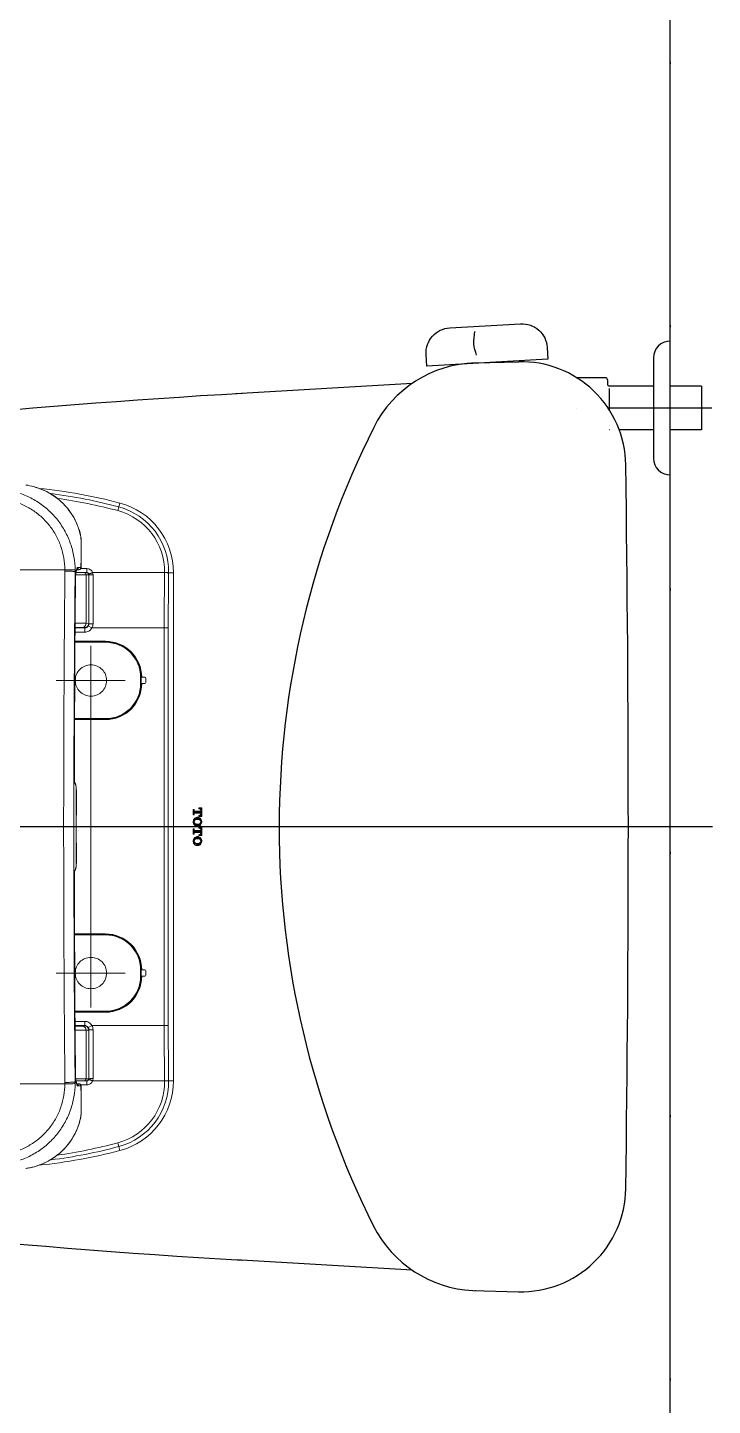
# Model space of a CAD drawing. Header units: millimetres. Extents: x 45074 to 106565, y 51012 to 60222.
# Drawn here: x 104542.1 to 104574.9, y 55485.9 to 55551.8 of the extents above; entities that cross this region are included whole.
import ezdxf

# ---------------------------------------------------------------- set-up
doc = ezdxf.new("R2010")
doc.units = ezdxf.units.MM
doc.header["$LTSCALE"] = 50
doc.header["$MEASUREMENT"] = 0
for name, pattern in [('CENTER', [2, 1.25, -0.25, 0.25, -0.25]), ('DOT', [0.25, 0, -0.25]), ('HIDDEN', [0.375, 0.25, -0.125])]:
    doc.linetypes.add(name, pattern=pattern)
doc.layers.get('0').update_dxf_attribs({"color": 8, "linetype": 'CONTINUOUS'})
doc.layers.add('00', color=7, linetype='DOT')

msp = doc.modelspace()

# ---------------------------------------------------------------- linework, layer by layer
for p, q in [((104572.857, 55390.566), (104572.857, 55600.566)), ((104572.857, 55489.299), (104572.857, 55540.279)), ((104563.541, 55535.76), (104565.603, 55535.814)), ((104563.541, 55535.76), (104565.603, 55535.814)), ((104563.541, 55535.76), (104565.603, 55535.814)), ((104572.057, 55536.002), (104572.057, 55531.202)), ((104569.757, 55535.052), (104568.391, 55535.052)), ((104569.857, 55534.952), (104569.857, 55534.752)), ((104560.517, 55534.778), (104552.086, 55534.281)), ((104572.057, 55534.652), (104569.957, 55534.652)), ((104569.957, 55533.492), (104569.957, 55534.535)), ((104574.357, 55534.652), (104572.857, 55534.652)), ((104574.357, 55534.652), (104574.357, 55532.552)), ((104568.357, 55533.602), (104568.357, 55533.602)), ((104568.357, 55533.602), (104568.357, 55533.602)), ((104568.357, 55533.602), (104568.357, 55533.602)), ((104568.357, 55533.602), (104568.357, 55533.602)), ((104568.357, 55533.602), (104568.357, 55533.602)), ((104568.357, 55533.602), (104568.357, 55533.602)), ((104574.857, 55533.602), (104569.886, 55533.602)), ((104572.057, 55532.552), (104570.423, 55532.552)), ((104574.357, 55532.552), (104572.857, 55532.552)), ((104574.878, 55513.566), (104496.658, 55513.566)), ((104560.517, 55492.355), (104552.086, 55492.852)), ((104563.422, 55491.377), (104565.603, 55491.318))]:
    msp.add_line(p, q)
at = {"lineweight": 13}
for p, q in [((104542.145, 55529.902), (104542.055, 55529.916)), ((104543.208, 55529.508), (104543.162, 55529.534)), ((104543.207, 55529.507), (104543.208, 55529.508)), ((104543.208, 55529.51), (104543.247, 55529.505)), ((104543.283, 55529.462), (104543.244, 55529.486)), ((104543.244, 55529.485), (104543.244, 55529.486)), ((104546.489, 55528.867), (104546.539, 55529.057)), ((104544.685, 55527.253), (104544.685, 55527.27)), ((104544.686, 55527.239), (104544.685, 55527.253)), ((104544.686, 55527.188), (104544.686, 55527.239)), ((104544.687, 55527.105), (104544.686, 55527.188)), ((104544.692, 55527.252), (104544.688, 55527.33)), ((104544.692, 55527.253), (104544.693, 55527.238)), ((104544.693, 55527.238), (104544.693, 55525.966)), ((104544.69, 55526.48), (104544.689, 55526.575)), ((104544.69, 55526.467), (104544.69, 55526.48)), ((104541.122, 55525.866), (104543.912, 55525.866)), ((104543.913, 55525.866), (104543.912, 55525.8)), ((104544.4, 55525.773), (104544.397, 55525.396)), ((104544.4, 55525.782), (104544.4, 55525.773)), ((104544.406, 55525.777), (104544.4, 55525.773)), ((104544.435, 55525.659), (104544.44, 55525.704)), ((104544.444, 55525.726), (104544.958, 55525.726)), ((104544.453, 55525.781), (104544.454, 55525.786)), ((104544.593, 55525.866), (104544.476, 55525.866)), ((104544.483, 55525.885), (104544.485, 55525.887)), ((104544.532, 55525.969), (104544.561, 55525.969)), ((104544.561, 55525.969), (104544.662, 55525.968)), ((104544.693, 55525.966), (104544.663, 55525.966)), ((104544.958, 55525.917), (104544.679, 55525.917)), ((104544.958, 55525.917), (104544.958, 55525.726)), ((104548.679, 55525.726), (104545.237, 55525.726)), ((104548.679, 55525.732), (104548.679, 55525.726)), ((104548.873, 55525.717), (104548.873, 55525.721)), ((104548.873, 55525.721), (104549.108, 55525.721)), ((104549.108, 55501.411), (104549.108, 55525.721)), ((104544.431, 55525.626), (104545.058, 55525.626)), ((104544.921, 55523.3), (104544.921, 55525.626)), ((104545.048, 55525.626), (104545.048, 55523.294)), ((104545.058, 55523.278), (104545.058, 55525.626)), ((104545.258, 55523.277), (104545.258, 55525.617)), ((104545.157, 55522.216), (104545.157, 55504.917)), ((104546.798, 55520.566), (104543.499, 55520.566)), ((104546.798, 55506.566), (104543.499, 55506.566))]:
    msp.add_line(p, q, dxfattribs=at)
at = {"lineweight": 13, "ltscale": 0.3}
for p, q in [((104544.858, 55523.078), (104544.399, 55523.078)), ((104544.401, 55523.304), (104544.487, 55523.304)), ((104544.487, 55523.304), (104544.546, 55523.303)), ((104544.546, 55523.303), (104544.603, 55523.303)), ((104544.851, 55523.094), (104544.725, 55523.1)), ((104544.858, 55523.093), (104544.858, 55522.878)), ((104545.048, 55523.294), (104544.921, 55523.3)), ((104545.203, 55523.076), (104545.03, 55523.177)), ((104545.203, 55523.076), (104548.855, 55523.076)), ((104548.662, 55523.076), (104548.662, 55504.056)), ((104548.855, 55504.056), (104548.855, 55523.076)), ((104544.397, 55522.878), (104544.858, 55522.878)), ((104544.458, 55522.441), (104545.858, 55522.441)), ((104545.858, 55522.421), (104544.458, 55522.421)), ((104544.458, 55522.391), (104544.458, 55522.421)), ((104544.458, 55522.391), (104545.858, 55522.391)), ((104545.858, 55522.421), (104545.858, 55522.391)), ((104547.533, 55520.716), (104547.533, 55520.416)), ((104547.533, 55520.716), (104547.563, 55520.716)), ((104547.563, 55520.416), (104547.533, 55520.416)), ((104547.563, 55520.716), (104547.563, 55520.416)), ((104547.733, 55520.716), (104547.583, 55520.716)), ((104547.583, 55520.416), (104547.733, 55520.416)), ((104547.783, 55520.466), (104547.783, 55520.666)), ((104545.858, 55518.741), (104544.458, 55518.741)), ((104544.458, 55518.711), (104544.458, 55518.741)), ((104545.858, 55518.711), (104544.458, 55518.711)), ((104545.858, 55518.691), (104544.458, 55518.691)), ((104545.858, 55518.741), (104545.858, 55518.711)), ((104544.341, 55515.836), (104544.34, 55515.768)), ((104544.34, 55515.768), (104544.34, 55515.692)), ((104544.364, 55515.813), (104544.364, 55515.835)), ((104544.367, 55515.757), (104544.366, 55515.768)), ((104544.34, 55515.692), (104544.34, 55515.619)), ((104544.378, 55515.692), (104544.378, 55515.691)), ((104544.378, 55515.692), (104544.413, 55515.619)), ((104544.421, 55515.575), (104544.386, 55515.648)), ((104544.417, 55515.61), (104544.413, 55515.62)), ((104544.459, 55514.328), (104544.459, 55514.753)), ((104544.458, 55513.903), (104544.459, 55514.328)), ((104544.458, 55513.443), (104544.458, 55513.903)), ((104544.338, 55513.566), (104543.852, 55513.566)), ((104544.458, 55513.566), (104544.456, 55513.566)), ((104544.458, 55513.017), (104544.458, 55513.443)), ((104544.459, 55512.592), (104544.458, 55513.017)), ((104544.459, 55512.167), (104544.459, 55512.592)), ((104544.46, 55511.838), (104544.459, 55512.167)), ((104544.34, 55511.514), (104544.34, 55511.441)), ((104544.34, 55511.441), (104544.34, 55511.364)), ((104544.34, 55511.364), (104544.341, 55511.297)), ((104544.375, 55511.428), (104544.376, 55511.435)), ((104544.376, 55511.435), (104544.377, 55511.439)), ((104544.378, 55511.441), (104544.413, 55511.514)), ((104544.386, 55511.485), (104544.421, 55511.558)), ((104544.458, 55508.441), (104545.858, 55508.441)), ((104545.858, 55508.421), (104544.458, 55508.421)), ((104544.458, 55508.391), (104544.458, 55508.421)), ((104544.458, 55508.391), (104545.858, 55508.391)), ((104545.858, 55508.421), (104545.858, 55508.391)), ((104547.533, 55506.716), (104547.533, 55506.416)), ((104547.533, 55506.716), (104547.563, 55506.716)), ((104547.563, 55506.716), (104547.563, 55506.416)), ((104547.733, 55506.716), (104547.583, 55506.716)), ((104547.783, 55506.466), (104547.783, 55506.666)), ((104547.563, 55506.416), (104547.533, 55506.416)), ((104547.583, 55506.416), (104547.733, 55506.416)), ((104545.858, 55504.741), (104544.458, 55504.741)), ((104544.458, 55504.711), (104544.458, 55504.741)), ((104545.858, 55504.711), (104544.458, 55504.711)), ((104545.858, 55504.691), (104544.458, 55504.691)), ((104545.858, 55504.741), (104545.858, 55504.711)), ((104544.858, 55504.255), (104544.397, 55504.255)), ((104544.399, 55504.055), (104544.858, 55504.055)), ((104544.725, 55504.032), (104544.851, 55504.039)), ((104544.858, 55504.255), (104544.858, 55504.039)), ((104545.03, 55503.956), (104545.203, 55504.056)), ((104548.855, 55504.056), (104545.203, 55504.056)), ((104544.487, 55503.829), (104544.401, 55503.829)), ((104544.546, 55503.829), (104544.487, 55503.829)), ((104544.603, 55503.829), (104544.546, 55503.829)), ((104544.921, 55503.832), (104545.048, 55503.839)), ((104544.921, 55501.506), (104544.921, 55503.832)), ((104545.048, 55503.839), (104545.048, 55501.506)), ((104545.058, 55503.855), (104545.058, 55501.506)), ((104545.258, 55501.516), (104545.258, 55503.855)), ((104541.122, 55501.266), (104543.913, 55501.266)), ((104543.912, 55501.333), (104543.913, 55501.266)), ((104544.397, 55501.737), (104544.4, 55501.359)), ((104544.4, 55501.292), (104544.4, 55501.283)), ((104545.058, 55501.506), (104544.431, 55501.506)), ((104544.44, 55501.429), (104544.435, 55501.474)), ((104544.446, 55501.388), (104544.44, 55501.429)), ((104544.958, 55501.406), (104544.444, 55501.406)), ((104544.453, 55501.352), (104544.446, 55501.388)), ((104544.448, 55501.33), (104544.454, 55501.327)), ((104544.454, 55501.347), (104544.453, 55501.352)), ((104544.459, 55501.326), (104544.454, 55501.347)), ((104544.476, 55501.266), (104544.593, 55501.266)), ((104544.958, 55501.406), (104544.958, 55501.216)), ((104545.237, 55501.406), (104548.679, 55501.406)), ((104548.679, 55501.406), (104548.679, 55501.401)), ((104548.873, 55501.411), (104548.873, 55501.416)), ((104549.108, 55501.411), (104548.873, 55501.411)), ((104544.561, 55501.164), (104544.532, 55501.163)), ((104544.662, 55501.165), (104544.561, 55501.164)), ((104544.663, 55501.166), (104544.693, 55501.166)), ((104544.679, 55501.216), (104544.958, 55501.216)), ((104544.689, 55500.558), (104544.69, 55500.652)), ((104544.693, 55499.894), (104544.693, 55501.166)), ((104544.685, 55499.88), (104544.686, 55499.945)), ((104544.686, 55499.945), (104544.687, 55500.028)), ((104544.685, 55499.863), (104544.685, 55499.88)), ((104544.688, 55499.801), (104544.692, 55499.88)), ((104544.693, 55499.894), (104544.692, 55499.88)), ((104546.539, 55498.076), (104546.489, 55498.265)), ((104543.162, 55497.599), (104543.208, 55497.625)), ((104543.208, 55497.625), (104543.207, 55497.626)), ((104543.247, 55497.628), (104543.208, 55497.623)), ((104543.244, 55497.647), (104543.282, 55497.67)), ((104543.244, 55497.647), (104543.244, 55497.648)), ((104542.055, 55497.216), (104542.145, 55497.231))]:
    msp.add_line(p, q, dxfattribs=at)
at = {"linetype": 'CENTER', "lineweight": 13}
for p, q in [((104545.158, 55522.166), (104545.158, 55518.966)), ((104546.757, 55520.566), (104543.558, 55520.566)), ((104546.757, 55506.566), (104543.558, 55506.566))]:
    msp.add_line(p, q, dxfattribs=at)
at = {"linetype": 'ByBlock', "lineweight": 0}
for p, q in [((104550.312, 55514.466), (104550.312, 55514.421)), ((104550.458, 55514.466), (104550.312, 55514.466)), ((104550.312, 55514.459), (104550.352, 55514.419)), ((104550.378, 55514.466), (104550.458, 55514.387)), ((104550.451, 55514.466), (104550.458, 55514.46)), ((104550.458, 55514.466), (104550.458, 55514.064)), ((104550.047, 55514.388), (104550.047, 55514.143)), ((104550.093, 55514.388), (104550.047, 55514.388)), ((104550.047, 55514.357), (104550.184, 55514.22)), ((104550.047, 55514.283), (104550.112, 55514.218)), ((104550.047, 55514.21), (104550.093, 55514.163)), ((104550.047, 55514.143), (104550.093, 55514.143)), ((104550.05, 55513.839), (104550.094, 55513.794)), ((104550.066, 55513.896), (104550.107, 55513.855)), ((104550.09, 55514.388), (104550.093, 55514.384)), ((104550.093, 55514.388), (104550.093, 55514.339)), ((104550.093, 55514.339), (104550.096, 55514.329)), ((104550.096, 55514.202), (104550.093, 55514.191)), ((104550.093, 55514.191), (104550.093, 55514.143)), ((104550.093, 55513.943), (104550.143, 55513.892)), ((104550.096, 55514.329), (104550.102, 55514.319)), ((104550.102, 55514.211), (104550.096, 55514.202)), ((104550.102, 55514.319), (104550.111, 55514.313)), ((104550.111, 55514.218), (104550.102, 55514.211)), ((104550.111, 55514.313), (104550.122, 55514.311)), ((104550.122, 55514.22), (104550.111, 55514.218)), ((104550.411, 55514.311), (104550.122, 55514.311)), ((104550.411, 55514.22), (104550.122, 55514.22)), ((104550.13, 55513.979), (104550.198, 55513.911)), ((104550.166, 55514.311), (104550.257, 55514.22)), ((104550.177, 55514.006), (104550.267, 55513.916)), ((104550.236, 55514.02), (104550.367, 55513.888)), ((104550.239, 55514.311), (104550.33, 55514.22)), ((104550.333, 55514.421), (104550.312, 55514.421)), ((104550.312, 55514.11), (104550.312, 55514.064)), ((104550.312, 55514.11), (104550.333, 55514.11)), ((104550.312, 55514.091), (104550.338, 55514.064)), ((104550.312, 55514.064), (104550.458, 55514.064)), ((104550.313, 55514.311), (104550.404, 55514.22)), ((104550.32, 55514.009), (104550.443, 55513.886)), ((104550.361, 55514.115), (104550.412, 55514.064)), ((104550.386, 55514.311), (104550.458, 55514.239)), ((104550.394, 55513.862), (104550.457, 55513.798)), ((104550.401, 55514.149), (104550.458, 55514.092)), ((104550.409, 55514.362), (104550.458, 55514.313)), ((104550.411, 55514.345), (104550.411, 55514.311)), ((104550.411, 55514.22), (104550.411, 55514.186)), ((104550.411, 55514.212), (104550.458, 55514.166)), ((104550.093, 55513.464), (104550.047, 55513.464)), ((104550.047, 55513.464), (104550.047, 55513.219)), ((104550.047, 55513.4), (104550.15, 55513.296)), ((104550.047, 55513.326), (104550.095, 55513.277)), ((104550.047, 55513.252), (104550.08, 55513.219)), ((104550.047, 55513.219), (104550.093, 55513.219)), ((104550.05, 55513.765), (104550.225, 55513.588)), ((104550.056, 55513.464), (104550.093, 55513.427)), ((104550.064, 55513.714), (104550.066, 55513.712)), ((104550.092, 55513.464), (104550.093, 55513.463)), ((104550.093, 55513.464), (104550.093, 55513.416)), ((104550.093, 55513.416), (104550.096, 55513.405)), ((104550.096, 55513.279), (104550.093, 55513.268)), ((104550.093, 55513.268), (104550.093, 55513.219)), ((104550.096, 55513.405), (104550.102, 55513.396)), ((104550.102, 55513.288), (104550.096, 55513.279)), ((104550.102, 55513.396), (104550.111, 55513.39)), ((104550.111, 55513.294), (104550.102, 55513.288)), ((104550.111, 55513.39), (104550.122, 55513.387)), ((104550.122, 55513.296), (104550.111, 55513.294)), ((104550.411, 55513.387), (104550.122, 55513.387)), ((104550.411, 55513.296), (104550.122, 55513.296)), ((104550.132, 55513.387), (104550.223, 55513.296)), ((104550.19, 55513.698), (104550.296, 55513.591)), ((104550.206, 55513.387), (104550.297, 55513.296)), ((104550.269, 55513.692), (104550.349, 55513.611)), ((104550.279, 55513.387), (104550.37, 55513.296)), ((104550.458, 55513.543), (104550.312, 55513.543)), ((104550.312, 55513.543), (104550.312, 55513.498)), ((104550.312, 55513.502), (104550.316, 55513.498)), ((104550.333, 55513.498), (104550.312, 55513.498)), ((104550.312, 55513.186), (104550.312, 55513.141)), ((104550.312, 55513.186), (104550.333, 55513.186)), ((104550.312, 55513.141), (104550.458, 55513.141)), ((104550.331, 55513.703), (104550.392, 55513.642)), ((104550.333, 55513.186), (104550.378, 55513.141)), ((104550.344, 55513.543), (104550.458, 55513.429)), ((104550.352, 55513.387), (104550.458, 55513.282)), ((104550.379, 55513.729), (104550.424, 55513.683)), ((104550.386, 55513.206), (104550.451, 55513.141)), ((104550.407, 55513.774), (104550.447, 55513.734)), ((104550.411, 55513.422), (104550.411, 55513.387)), ((104550.411, 55513.402), (104550.458, 55513.355)), ((104550.411, 55513.296), (104550.411, 55513.262)), ((104550.411, 55513.255), (104550.458, 55513.208)), ((104550.418, 55513.543), (104550.458, 55513.503)), ((104550.458, 55513.543), (104550.458, 55513.141)), ((104550.047, 55512.884), (104550.12, 55512.811)), ((104550.057, 55512.948), (104550.097, 55512.907)), ((104550.063, 55512.794), (104550.18, 55512.676)), ((104550.079, 55512.999), (104550.124, 55512.954)), ((104550.112, 55513.04), (104550.171, 55512.98)), ((104550.125, 55512.805), (104550.266, 55512.664)), ((104550.154, 55513.071), (104550.233, 55512.992)), ((104550.207, 55513.092), (104550.312, 55512.986)), ((104550.236, 55512.768), (104550.326, 55512.677)), ((104550.269, 55513.097), (104550.27, 55513.095)), ((104550.277, 55513.095), (104550.455, 55512.916)), ((104550.304, 55512.773), (104550.374, 55512.703)), ((104550.36, 55512.791), (104550.41, 55512.74)), ((104550.397, 55512.827), (104550.438, 55512.786)), ((104550.411, 55512.887), (104550.455, 55512.843))]:
    msp.add_line(p, q, dxfattribs=at)
msp.add_lwpolyline([(104562.315, 55537.436), (104565.707, 55537.629, -0.414214), (104566.973, 55536.499), (104567.005, 55535.937), (104561.217, 55535.608), (104561.185, 55536.17, -0.414214)], format="xyb", close=True)
at = {"lineweight": 13}
for points in [[(104543.162, 55529.534), (104543.041, 55529.599), (104542.92, 55529.658), (104542.8, 55529.71), (104542.681, 55529.757), (104542.565, 55529.797), (104542.452, 55529.831), (104542.344, 55529.86), (104542.242, 55529.883), (104542.145, 55529.902)], [(104543.244, 55529.486), (104543.232, 55529.493), (104543.22, 55529.5), (104543.208, 55529.508)], [(104544.688, 55527.33), (104544.676, 55527.42), (104544.659, 55527.519), (104544.635, 55527.624), (104544.604, 55527.736), (104544.566, 55527.853), (104544.521, 55527.976), (104544.468, 55528.103), (104544.405, 55528.235), (104544.332, 55528.372), (104544.248, 55528.51), (104544.153, 55528.65), (104544.046, 55528.79), (104543.93, 55528.924), (104543.805, 55529.053), (104543.673, 55529.175), (104543.54, 55529.283), (104543.41, 55529.378), (104543.283, 55529.462)], [(104544.419, 55525.396), (104544.421, 55525.455), (104544.423, 55525.509), (104544.426, 55525.561), (104544.43, 55525.612), (104544.435, 55525.659)], [(104544.44, 55525.704), (104544.446, 55525.744), (104544.453, 55525.781)], [(104544.454, 55525.786), (104544.459, 55525.807), (104544.464, 55525.827)], [(104544.464, 55525.827), (104544.468, 55525.843), (104544.473, 55525.858)], [(104544.473, 55525.858), (104544.477, 55525.869), (104544.481, 55525.878), (104544.483, 55525.885)], [(104544.364, 55515.835), (104544.366, 55516.822), (104544.369, 55517.905), (104544.374, 55518.989), (104544.379, 55520.072), (104544.385, 55521.155), (104544.393, 55522.237), (104544.401, 55523.32), (104544.41, 55524.402), (104544.419, 55525.396)]]:
    msp.add_lwpolyline(points, dxfattribs=at)
at = {"lineweight": 13, "ltscale": 0.3}
for points in [[(104544.366, 55515.768), (104544.366, 55515.771), (104544.365, 55515.792), (104544.364, 55515.813)], [(104544.374, 55515.706), (104544.373, 55515.714), (104544.371, 55515.723), (104544.37, 55515.733), (104544.368, 55515.744), (104544.367, 55515.757)], [(104544.378, 55515.691), (104544.378, 55515.692), (104544.377, 55515.695), (104544.376, 55515.7), (104544.374, 55515.706)], [(104544.442, 55515.522), (104544.437, 55515.547), (104544.431, 55515.57), (104544.424, 55515.591), (104544.417, 55515.61)], [(104544.454, 55515.432), (104544.45, 55515.464), (104544.446, 55515.494), (104544.442, 55515.522)], [(104544.46, 55515.294), (104544.459, 55515.324), (104544.458, 55515.362), (104544.456, 55515.398), (104544.454, 55515.432)], [(104544.459, 55514.753), (104544.459, 55515.179), (104544.46, 55515.294)], [(104544.454, 55511.701), (104544.456, 55511.735), (104544.458, 55511.771), (104544.459, 55511.808), (104544.46, 55511.838)], [(104544.364, 55511.297), (104544.364, 55511.32), (104544.365, 55511.341), (104544.366, 55511.362), (104544.366, 55511.364)], [(104544.419, 55501.737), (104544.41, 55502.73), (104544.401, 55503.813), (104544.393, 55504.895), (104544.385, 55505.978), (104544.379, 55507.061), (104544.374, 55508.144), (104544.369, 55509.227), (104544.366, 55510.311), (104544.364, 55511.297)], [(104544.366, 55511.364), (104544.368, 55511.381), (104544.369, 55511.396), (104544.371, 55511.408), (104544.373, 55511.419), (104544.375, 55511.428)], [(104544.377, 55511.439), (104544.378, 55511.44), (104544.378, 55511.442), (104544.378, 55511.442)], [(104544.413, 55511.513), (104544.417, 55511.522), (104544.424, 55511.542), (104544.431, 55511.563), (104544.437, 55511.586), (104544.442, 55511.611)], [(104544.442, 55511.611), (104544.446, 55511.638), (104544.45, 55511.668), (104544.454, 55511.701)], [(104544.435, 55501.474), (104544.43, 55501.521), (104544.426, 55501.571), (104544.423, 55501.624), (104544.421, 55501.678), (104544.419, 55501.737)], [(104544.483, 55501.247), (104544.484, 55501.247), (104544.486, 55501.244), (104544.485, 55501.245), (104544.483, 55501.249), (104544.48, 55501.255), (104544.477, 55501.264), (104544.473, 55501.276), (104544.468, 55501.29), (104544.464, 55501.307), (104544.459, 55501.326)], [(104543.282, 55497.67), (104543.409, 55497.754), (104543.538, 55497.848), (104543.671, 55497.956), (104543.803, 55498.077), (104543.927, 55498.206), (104544.043, 55498.339), (104544.15, 55498.479), (104544.245, 55498.618), (104544.329, 55498.756), (104544.402, 55498.892), (104544.465, 55499.024), (104544.519, 55499.151), (104544.564, 55499.274), (104544.602, 55499.392), (104544.633, 55499.504), (104544.658, 55499.61), (104544.676, 55499.71), (104544.688, 55499.801)], [(104542.145, 55497.231), (104542.242, 55497.25), (104542.344, 55497.273), (104542.452, 55497.302), (104542.565, 55497.336), (104542.681, 55497.376), (104542.8, 55497.422), (104542.92, 55497.475), (104543.041, 55497.534), (104543.162, 55497.599)], [(104543.208, 55497.625), (104543.22, 55497.632), (104543.232, 55497.64), (104543.244, 55497.647)]]:
    msp.add_lwpolyline(points, dxfattribs=at)
at = {"linetype": 'HIDDEN', "lineweight": 0, "ltscale": 30}
for centre in [(104545.158, 55520.566), (104545.158, 55506.566)]:
    msp.add_circle(centre, 0.75, dxfattribs=at)
for centre, radius, start, end in [((104572.857, 55536.002), 0.8, 90, 180), ((104563.688, 55530.162), 5.6, 91.50635, 153.34993), ((104565.734, 55530.816), 5, 0.82019, 91.50635), ((104569.757, 55534.952), 0.1, 0, 90), ((104575.633, 55134.974), 400, 93.32991, 97.93357), ((104569.957, 55534.752), 0.1, 180, 270), ((104596.753, 55513.568), 42.595, 153.34921, 179.99472), ((104569.957, 55532.452), 0.1, 90, 98.51739), ((104572.857, 55531.202), 0.8, 180, 270), ((103360.796, 55513.566), 1210.061, 359.179813, 0.820194), ((104596.791, 55513.552), 42.633, 179.97321, 206.60163), ((104575.633, 55892.158), 400, 261.8702, 266.67009), ((104565.734, 55496.317), 5, 268.49365, 359.17981), ((104565.734, 55496.317), 5, 268.49365, 359.17981), ((104565.734, 55496.317), 5, 268.49365, 359.17981), ((104563.698, 55497.004), 5.634, 206.82849, 267.19272), ((104563.705, 55497.027), 5.656, 268.08404, 268.33552), ((104563.705, 55497.027), 5.656, 268.08404, 268.33552), ((104563.705, 55497.027), 5.656, 268.08404, 268.33552)]:
    msp.add_arc(centre, radius, start, end)
at = {"lineweight": 13}
for centre, radius, start, end in [((104541.686, 55527.297), 2.645, 80.42044, 82.16604), ((104540.153, 55504.886), 25, 75.1996, 84.20017), ((104541.162, 55526.037), 4.028, 58.87206, 59.47675), ((104540.153, 55505.211), 24.491, 75.00608, 82.74206), ((104540.153, 55505.221), 24.297, 75.00451, 81.97291), ((104545.658, 55525.721), 3.45, 0, 75.1996), ((104545.657, 55525.771), 3.022, 359.25218, 75.00266), ((104545.657, 55525.761), 3.216, 359.29008, 75.01424), ((104343.478, 55525.786), 201.213, 0.22464, 0.37543), ((104543.969, 55527.236), 0.723, 1.28411, 2.60901), ((104540.109, 55526.469), 4.581, 355.165, 358.73582), ((104540.488, 55526.468), 4.205, 354.68572, 359.98605), ((104540.186, 55526.466), 4.504, 358.74681, 0.01529), ((105783.267, 55513.572), 1239.415, 179.434754, 180.000282), ((104540.366, 55525.798), 4.034, 359.76557, 0.72481), ((104546.166, 55522.892), 3.379, 120.43187, 121.38283), ((104545.64, 55525.563), 1.21, 168.41393, 169.35711), ((104545.669, 55525.556), 1.24, 166.78885, 168.37059), ((104544.43, 55525.966), 0.102, 329.49837, 345.23558), ((104544.43, 55525.966), 0.102, 345.25692, 1.65546), ((104544.593, 55525.966), 0.1, 270, 0), ((104540.032, 55526.474), 4.658, 353.75444, 354.46568), ((104540.301, 55526.483), 4.392, 353.24325, 354.7184), ((104540.036, 55526.474), 4.654, 354.46565, 355.17547), ((104544.958, 55525.626), 0.1, 0, 90), ((104750.987, 55523.077), 202.325, 179.2496, 180.00006), ((104749.105, 55523.079), 200.25, 179.24538, 180.00081), ((105747.868, 55513.572), 1203.529, 179.4371, 179.892247), ((105752.965, 55513.57), 1208.605, 179.439329, 179.892592)]:
    msp.add_arc(centre, radius, start, end, dxfattribs=at)
at = {"lineweight": 13, "ltscale": 0.3}
for centre, radius, start, end in [((104544.858, 55523.293), 0.2, 270.00023, 355.60745), ((104544.858, 55523.278), 0.2, 289.90585, 329.71452), ((104544.857, 55523.278), 0.201, 329.73658, 343.1504), ((104544.856, 55523.278), 0.201, 343.2195, 359.95548), ((104544.859, 55523.293), 0.198, 355.56725, 359.99233), ((104544.86, 55523.277), 0.397, 329.61204, 359.9926), ((104544.458, 55520.716), 1.725, 90, 92.11663), ((104544.458, 55520.716), 1.705, 90, 92.13718), ((104544.458, 55520.716), 1.675, 90, 92.18458), ((104545.858, 55520.716), 1.725, 0, 90), ((104545.858, 55520.716), 1.705, 0, 90), ((104545.858, 55520.716), 1.675, 0, 90), ((104545.858, 55520.416), 1.675, 270, 0), ((104545.858, 55520.416), 1.705, 270, 0), ((104545.858, 55520.416), 1.725, 270, 0), ((104547.733, 55520.666), 0.05, 0, 90), ((104547.733, 55520.466), 0.05, 270, 0), ((104544.458, 55520.416), 1.725, 267.1643, 270), ((104544.458, 55520.416), 1.675, 267.09463, 270), ((104544.458, 55520.416), 1.705, 267.1421, 270), ((104545.229, 55515.826), 0.867, 183.82327, 184.31408), ((105777.405, 55513.531), 1233.553, 179.998375, 180.566589), ((105748.598, 55513.565), 1204.26, 180.107891, 180.562762), ((104545.399, 55511.299), 1.037, 179.62144, 180.0912), ((105752.213, 55513.558), 1207.853, 180.107267, 180.560812), ((104545.171, 55511.31), 0.809, 174.46163, 175.64054), ((104544.303, 55511.477), 0.0827, 334.29257, 339.53913), ((104544.458, 55506.716), 1.725, 90, 92.8357), ((104544.458, 55506.716), 1.705, 90, 92.8579), ((104544.458, 55506.716), 1.675, 90, 92.90537), ((104545.858, 55506.716), 1.725, 0, 90), ((104545.858, 55506.716), 1.705, 0, 90), ((104545.858, 55506.716), 1.675, 0, 90), ((104547.733, 55506.666), 0.05, 0, 90), ((104545.858, 55506.416), 1.725, 270, 0), ((104545.858, 55506.416), 1.675, 270, 0), ((104545.858, 55506.416), 1.705, 270, 0), ((104547.733, 55506.466), 0.05, 270, 0), ((104544.458, 55506.416), 1.675, 267.81542, 270), ((104544.458, 55506.416), 1.705, 267.86282, 270), ((104544.458, 55506.416), 1.725, 267.88336, 270), ((104544.858, 55503.839), 0.2, 12.02001, 90.00375), ((104544.858, 55503.855), 0.2, 30.28548, 70.09415), ((104544.857, 55503.854), 0.201, 16.8496, 30.26342), ((104544.857, 55503.855), 0.2, 6.73548, 16.81527), ((104544.86, 55503.855), 0.397, 0.0074, 30.38796), ((104750.874, 55504.055), 202.212, 179.99973, 180.75061), ((104749.469, 55504.056), 200.614, 179.99987, 180.75394), ((104545.034, 55504.292), 0.454, 271.88205, 272.1234), ((104544.856, 55503.839), 0.202, 6.07404, 12.00403), ((104544.857, 55503.855), 0.201, 3.37101, 6.72675), ((104544.858, 55503.839), 0.199, 0.0133, 6.07998), ((104544.858, 55503.855), 0.2, 0.0024, 3.37203), ((104545.227, 55477.998), 25.857, 89.93139, 90.31707), ((104540.366, 55501.334), 4.034, 359.3951, 0.35434), ((104546.17, 55504.248), 3.388, 238.49897, 239.44872), ((104545.598, 55501.561), 1.167, 191.58011, 193.26044), ((104544.593, 55501.166), 0.1, 0, 90), ((104544.958, 55501.506), 0.1, 270, 0), ((104545.657, 55501.362), 3.022, 284.99734, 0.74782), ((104545.657, 55501.372), 3.216, 284.98576, 0.70992), ((104545.658, 55501.411), 3.45, 284.8004, 0), ((104540.034, 55500.659), 4.656, 4.82471, 6.24573), ((104540.277, 55500.647), 4.417, 6.01975, 6.7547), ((104540.43, 55500.662), 4.263, 0.04888, 6.03567), ((104540.109, 55500.664), 4.581, 1.26418, 4.835), ((104540.182, 55500.667), 4.508, 0.53405, 1.25288), ((104540.193, 55500.667), 4.497, 359.81591, 0.53408), ((104339.304, 55501.368), 205.387, 359.62611, 359.77383), ((104543.924, 55499.898), 0.769, 356.22518, 358.6522), ((104540.153, 55522.246), 25, 275.79979, 284.8004), ((104540.152, 55521.924), 24.492, 277.25789, 284.99371), ((104540.153, 55521.912), 24.297, 278.02686, 284.99549), ((104541.162, 55501.095), 4.028, 300.52325, 301.12794), ((104541.694, 55499.786), 2.593, 277.81676, 279.59691)]:
    msp.add_arc(centre, radius, start, end, dxfattribs=at)
at = {"linetype": 'ByBlock', "lineweight": 0}
for centre, major_axis, start_param, end_param in [((104550.295, 55513.806), (0.248, 0), 2.859191, 3.15108), ((104550.295, 55513.801), (0.248, 0), 3.132105, 3.423994), ((104550.293, 55513.806), (-0.246, 0), 5.706765, 6.000292), ((104550.256, 55513.829), (-0.202, 0), 5.37875, 5.704657), ((104550.202, 55513.805), (-0.109, 0), 5.995138, 6.299441), ((104550.202, 55513.802), (0.109, 0), 3.125364, 3.429663), ((104550.201, 55513.806), (-0.107, 0), 5.688229, 5.995128), ((104550.199, 55513.807), (-0.106, 0), 5.378167, 5.688308), ((104550.253, 55513.832), (0.197, 0), 1.905132, 2.23665), ((104550.198, 55513.808), (-0.104, 0), 5.064474, 5.378149), ((104550.252, 55513.668), (0.26, 0), 1.570966, 1.922907), ((104550.252, 55513.834), (0.195, 0), 1.570974, 1.904939), ((104550.252, 55513.834), (-0.195, 0), 4.378352, 4.712317), ((104550.252, 55513.668), (-0.26, 0), 4.360066, 4.712425), ((104550.251, 55513.832), (-0.197, 0), 4.046639, 4.378158), ((104550.333, 55514.348), (-0.0768, 0), 4.392593, 4.712279), ((104550.333, 55514.183), (-0.0768, 0), 1.570906, 1.890608), ((104550.306, 55513.808), (-0.104, 0), 4.046665, 4.359926), ((104550.333, 55514.347), (-0.0776, 0), 4.074897, 4.392419), ((104550.333, 55514.184), (0.0776, 0), 5.032375, 5.349908), ((104550.305, 55513.807), (-0.106, 0), 3.73643, 4.046548), ((104550.249, 55513.83), (0.201, 0), 0.577219, 0.905012), ((104550.332, 55514.346), (-0.0789, 0), 3.760756, 4.074837), ((104550.332, 55514.185), (0.0789, 0), 5.349967, 5.664053), ((104550.304, 55513.806), (0.107, 0), 0.288038, 0.594915), ((104550.331, 55514.346), (0.0802, 0), 0.308523, 0.619235), ((104550.331, 55514.185), (0.0802, 0), 5.663982, 5.974694), ((104550.33, 55514.345), (-0.0813, 0), 3.142728, 3.449912), ((104550.33, 55514.186), (0.0814, 0), 5.974897, 6.282079), ((104550.302, 55513.805), (-0.109, 0), 3.126176, 3.429339), ((104550.302, 55513.802), (-0.109, 0), 2.853823, 3.156982), ((104550.213, 55513.807), (0.245, 0), 0.282529, 0.577753), ((104550.21, 55513.806), (-0.248, 0), 3.131721, 3.424174), ((104550.21, 55513.801), (-0.248, 0), 2.859012, 3.151464), ((104550.293, 55513.801), (-0.246, 0), 0.282893, 0.576421), ((104550.256, 55513.778), (0.202, 0), 3.720255, 4.046002), ((104550.201, 55513.802), (0.107, 0), 3.429671, 3.73656), ((104550.199, 55513.801), (-0.106, 0), 0.594889, 0.905021), ((104550.253, 55513.775), (0.197, 0), 4.046548, 4.37806), ((104550.198, 55513.799), (-0.104, 0), 0.905041, 1.218702), ((104550.252, 55513.94), (0.261, 0), 4.360351, 4.712196), ((104550.252, 55513.773), (-0.195, 0), 1.236661, 1.570618), ((104550.252, 55513.939), (0.26, 0), 4.712376, 5.064639), ((104550.252, 55513.773), (-0.195, 0), 1.570869, 1.904827), ((104550.251, 55513.775), (-0.197, 0), 1.905021, 2.236533), ((104550.333, 55513.424), (-0.0768, 0), 4.392587, 4.712279), ((104550.333, 55513.259), (0.0768, 0), 4.712499, 5.032231), ((104550.306, 55513.799), (0.104, 0), 5.064861, 5.378108), ((104550.333, 55513.424), (-0.0776, 0), 4.074885, 4.392413), ((104550.333, 55513.26), (-0.0776, 0), 1.890812, 2.208381), ((104550.305, 55513.801), (-0.106, 0), 2.236634, 2.546744), ((104550.249, 55513.778), (-0.201, 0), 2.236607, 2.56424), ((104550.332, 55513.423), (-0.0789, 0), 3.760739, 4.074825), ((104550.332, 55513.261), (0.0789, 0), 5.350033, 5.664162), ((104550.304, 55513.802), (0.107, 0), 5.688259, 5.995127), ((104550.331, 55513.422), (0.0802, 0), 0.3085, 0.619218), ((104550.331, 55513.262), (0.0802, 0), 5.664091, 5.974853), ((104550.33, 55513.422), (0.0813, 0), 0.001107, 0.308297), ((104550.33, 55513.262), (0.0813, 0), 5.975056, 6.282293), ((104550.213, 55513.8), (0.245, 0), 5.705432, 6.000656), ((104550.295, 55512.882), (-0.248, 0), 6.000774, 6.292656), ((104550.295, 55512.878), (0.248, 0), 3.132029, 3.423949), ((104550.293, 55512.883), (-0.246, 0), 5.706765, 6.000283), ((104550.293, 55512.877), (0.246, 0), 3.424443, 3.718013), ((104550.256, 55512.905), (0.202, 0), 2.237158, 2.563065), ((104550.256, 55512.855), (0.202, 0), 3.720285, 4.046006), ((104550.202, 55512.882), (-0.109, 0), 5.995046, 6.299372), ((104550.202, 55512.878), (-0.109, 0), 6.266912, 6.57121), ((104550.201, 55512.882), (0.107, 0), 2.546553, 2.853448), ((104550.201, 55512.878), (0.107, 0), 3.429628, 3.736528), ((104550.199, 55512.883), (0.106, 0), 2.23651, 2.546631), ((104550.199, 55512.877), (0.106, 0), 3.736449, 4.046594), ((104550.253, 55512.909), (-0.197, 0), 5.046725, 5.378243), ((104550.253, 55512.851), (-0.197, 0), 0.904966, 1.236474), ((104550.198, 55512.884), (-0.104, 0), 5.064399, 5.378101), ((104550.198, 55512.876), (-0.104, 0), 0.905024, 1.218692), ((104550.252, 55512.744), (0.261, 0), 1.571011, 1.922762), ((104550.252, 55513.017), (-0.261, 0), 1.219564, 1.570349), ((104550.252, 55512.91), (0.195, 0), 1.570974, 1.904939), ((104550.252, 55512.849), (0.195, 0), 4.37826, 4.712211), ((104550.252, 55512.91), (-0.195, 0), 4.378352, 4.712317), ((104550.252, 55512.744), (0.26, 0), 1.218618, 1.570788), ((104550.252, 55513.016), (-0.261, 0), 1.571037, 1.922241), ((104550.252, 55512.849), (-0.195, 0), 1.570869, 1.90482), ((104550.251, 55512.909), (-0.197, 0), 4.046639, 4.378158), ((104550.251, 55512.851), (0.197, 0), 5.046607, 5.378115), ((104550.306, 55512.884), (-0.104, 0), 4.046713, 4.360002), ((104550.306, 55512.876), (-0.104, 0), 1.923278, 2.236533), ((104550.305, 55512.883), (0.106, 0), 0.594921, 0.90502), ((104550.305, 55512.877), (-0.106, 0), 2.236653, 2.546777), ((104550.249, 55512.906), (-0.201, 0), 3.718812, 4.046604), ((104550.249, 55512.854), (-0.201, 0), 2.236602, 2.564209), ((104550.304, 55512.882), (0.107, 0), 0.288126, 0.594999), ((104550.304, 55512.878), (0.107, 0), 5.688291, 5.99517), ((104550.302, 55512.882), (0.109, 0), 6.267838, 6.571024), ((104550.302, 55512.878), (-0.109, 0), 2.853869, 3.157026), ((104550.213, 55512.883), (0.245, 0), 0.282539, 0.577753), ((104550.213, 55512.877), (-0.245, 0), 2.563839, 2.859106), ((104550.21, 55512.882), (-0.248, 0), 3.131738, 3.424184), ((104550.21, 55512.878), (-0.248, 0), 2.859057, 3.15154)]:
    msp.add_ellipse(centre, major_axis=major_axis, ratio=0.955025, start_param=start_param, end_param=end_param, dxfattribs=at)
msp.add_spline([(104563.599, 55536.128), (104563.469, 55536.671), (104563.521, 55537.265)], degree=3)
at = {"lineweight": 13}
for points, knots in [([(104541.451, 55529.614), (104541.659, 55529.561), (104542.066, 55529.42), (104542.634, 55529.113), (104543.144, 55528.717), (104543.582, 55528.243), (104543.936, 55527.704), (104544.196, 55527.114), (104544.358, 55526.491), (104544.397, 55526.063), (104544.4, 55525.849)], [0, 0, 0, 0, 0.125184, 0.250517, 0.375272, 0.500555, 0.625454, 0.750421, 0.875215, 1, 1, 1, 1]), ([(104543.207, 55529.507), (104543.117, 55529.56), (104542.775, 55529.739), (104542.402, 55529.858), (104542.126, 55529.904)], [0, 0, 0, 0, 0.272375, 1, 1, 1, 1]), ([(104543.912, 55525.866), (104543.908, 55526.054), (104543.878, 55526.43), (104543.737, 55526.978), (104543.51, 55527.495), (104543.2, 55527.969), (104542.816, 55528.384), (104542.369, 55528.731), (104541.87, 55529), (104541.513, 55529.121), (104541.331, 55529.169)], [0, 0, 0, 0, 0.124965, 0.249893, 0.37486, 0.499807, 0.624788, 0.749825, 0.874886, 1, 1, 1, 1]), ([(104544.661, 55527.486), (104544.645, 55527.574), (104544.6, 55527.754), (104544.47, 55528.12), (104544.225, 55528.58), (104543.804, 55529.087), (104543.443, 55529.365), (104543.244, 55529.485)], [0, 0, 0, 0, 0.106951, 0.220337, 0.462591, 0.722846, 1, 1, 1, 1]), ([(104546.489, 55528.867), (104546.482, 55528.846), (104546.466, 55528.787), (104546.449, 55528.728), (104546.439, 55528.69)], [0, 0, 0, 0, 0.368568, 1, 1, 1, 1]), ([(104544.676, 55527.392), (104544.675, 55527.4), (104544.671, 55527.431), (104544.665, 55527.462), (104544.661, 55527.486)], [0, 0, 0, 0, 0.242619, 1, 1, 1, 1]), ([(104544.676, 55527.406), (104544.678, 55527.394), (104544.685, 55527.348), (104544.69, 55527.303), (104544.692, 55527.269)], [0, 0, 0, 0, 0.265909, 1, 1, 1, 1]), ([(104544.685, 55527.27), (104544.685, 55527.279), (104544.684, 55527.32), (104544.68, 55527.361), (104544.676, 55527.392)], [0, 0, 0, 0, 0.231146, 1, 1, 1, 1]), ([(104543.912, 55525.866), (104543.967, 55525.867), (104544.072, 55525.867), (104544.215, 55525.864), (104544.316, 55525.86), (104544.373, 55525.854), (104544.393, 55525.851), (104544.4, 55525.849)], [0, 0, 0, 0, 0.333711, 0.646805, 0.879591, 0.954079, 1, 1, 1, 1]), ([(104543.912, 55525.8), (104543.968, 55525.799), (104544.074, 55525.797), (104544.2, 55525.792), (104544.286, 55525.787), (104544.336, 55525.783), (104544.372, 55525.779), (104544.393, 55525.776), (104544.4, 55525.773)], [0, 0, 0, 0, 0.344, 0.647251, 0.772261, 0.874626, 0.951226, 1, 1, 1, 1]), ([(104544.43, 55525.643), (104544.432, 55525.656), (104544.437, 55525.704), (104544.444, 55525.752), (104544.451, 55525.786)], [0, 0, 0, 0, 0.268852, 1, 1, 1, 1]), ([(104544.462, 55525.839), (104544.464, 55525.847), (104544.47, 55525.873), (104544.478, 55525.899), (104544.486, 55525.918)], [0, 0, 0, 0, 0.283939, 1, 1, 1, 1]), ([(104544.561, 55525.969), (104544.561, 55525.957), (104544.555, 55525.933), (104544.528, 55525.897), (104544.498, 55525.88), (104544.479, 55525.873)], [0, 0, 0, 0, 0.278366, 0.530686, 1, 1, 1, 1]), ([(104544.486, 55525.918), (104544.486, 55525.919), (104544.489, 55525.925), (104544.492, 55525.932), (104544.494, 55525.936)], [0, 0, 0, 0, 0.265986, 1, 1, 1, 1]), ([(104544.494, 55525.936), (104544.497, 55525.941), (104544.505, 55525.955), (104544.52, 55525.969), (104544.532, 55525.969)], [0, 0, 0, 0, 0.333102, 1, 1, 1, 1]), ([(104544.564, 55525.866), (104544.589, 55525.866), (104544.642, 55525.888), (104544.662, 55525.941), (104544.662, 55525.966)], [0, 0, 0, 0, 0.496732, 1, 1, 1, 1]), ([(104544.921, 55525.626), (104544.921, 55525.639), (104544.916, 55525.666), (104544.895, 55525.699), (104544.862, 55525.721), (104544.836, 55525.726), (104544.823, 55525.726)], [0, 0, 0, 0, 0.251765, 0.5025, 0.75177, 1, 1, 1, 1]), ([(104544.95, 55525.726), (104544.963, 55525.726), (104544.989, 55525.721), (104545.021, 55525.699), (104545.043, 55525.666), (104545.048, 55525.639), (104545.048, 55525.626)], [0, 0, 0, 0, 0.24823, 0.4975, 0.748235, 1, 1, 1, 1]), ([(104545.237, 55525.726), (104545.226, 55525.754), (104545.196, 55525.807), (104545.129, 55525.868), (104545.047, 55525.908), (104544.987, 55525.916), (104544.958, 55525.917)], [0, 0, 0, 0, 0.249887, 0.499864, 0.749914, 1, 1, 1, 1]), ([(104545.051, 55525.663), (104545.051, 55525.663), (104545.053, 55525.662), (104545.055, 55525.663), (104545.06, 55525.664), (104545.069, 55525.666), (104545.085, 55525.671), (104545.108, 55525.678), (104545.136, 55525.688), (104545.167, 55525.7), (104545.201, 55525.713), (104545.225, 55525.722), (104545.237, 55525.726)], [0, 0, 0, 0, 0.006558, 0.021515, 0.045534, 0.07859, 0.170585, 0.294294, 0.445031, 0.617282, 0.804842, 1, 1, 1, 1]), ([(104548.679, 55525.731), (104548.7, 55525.731), (104548.741, 55525.73), (104548.797, 55525.728), (104548.84, 55525.725), (104548.864, 55525.723), (104548.873, 55525.721)], [0, 0, 0, 0, 0.323468, 0.629472, 0.865249, 1, 1, 1, 1]), ([(104548.873, 55525.717), (104548.864, 55525.718), (104548.84, 55525.72), (104548.797, 55525.723), (104548.741, 55525.725), (104548.701, 55525.726), (104548.679, 55525.726)], [0, 0, 0, 0, 0.139887, 0.370458, 0.66765, 1, 1, 1, 1]), ([(104544.418, 55525.397), (104544.418, 55525.418), (104544.419, 55525.5), (104544.424, 55525.582), (104544.43, 55525.643)], [0, 0, 0, 0, 0.25912, 1, 1, 1, 1]), ([(104544.419, 55525.396), (104544.419, 55525.396), (104544.419, 55525.396), (104544.418, 55525.397), (104544.418, 55525.397)], [0, 0, 0, 0, 0.314608, 1, 1, 1, 1]), ([(104545.058, 55525.626), (104545.058, 55525.626), (104545.059, 55525.625), (104545.062, 55525.624), (104545.067, 55525.623), (104545.077, 55525.622), (104545.093, 55525.621), (104545.118, 55525.62), (104545.148, 55525.618), (104545.182, 55525.618), (104545.219, 55525.617), (104545.245, 55525.617), (104545.258, 55525.617)], [0, 0, 0, 0, 0.006646, 0.021697, 0.045837, 0.079045, 0.171396, 0.295463, 0.446438, 0.618673, 0.805816, 1, 1, 1, 1])]:
    msp.add_open_spline(points, degree=3, knots=knots, dxfattribs=at)
for points in [[(104544.685, 55527.27), (104544.69, 55527.26), (104544.693, 55527.249), (104544.693, 55527.238)], [(104544.69, 55526.48), (104544.691, 55526.476), (104544.693, 55526.472), (104544.693, 55526.467)], [(104544.454, 55525.786), (104544.456, 55525.792), (104544.456, 55525.799), (104544.454, 55525.806)], [(104544.481, 55525.879), (104544.496, 55525.887), (104544.509, 55525.9), (104544.518, 55525.915)], [(104545.237, 55525.726), (104545.25, 55525.692), (104545.258, 55525.654), (104545.258, 55525.617)]]:
    msp.add_open_spline(points, degree=3, dxfattribs=at)
at = {"lineweight": 13, "ltscale": 0.3}
for points, knots in [([(104544.399, 55523.104), (104544.438, 55523.104), (104544.51, 55523.103), (104544.605, 55523.103), (104544.674, 55523.102), (104544.711, 55523.101), (104544.725, 55523.1)], [0, 0, 0, 0, 0.36001, 0.659611, 0.877952, 1, 1, 1, 1]), ([(104544.603, 55523.303), (104544.673, 55523.303), (104544.765, 55523.303), (104544.871, 55523.301), (104544.908, 55523.301), (104544.921, 55523.3)], [0, 0, 0, 0, 0.656475, 0.872405, 1, 1, 1, 1]), ([(104544.725, 55523.1), (104544.749, 55523.1), (104544.801, 55523.11), (104544.868, 55523.155), (104544.912, 55523.223), (104544.921, 55523.275), (104544.921, 55523.3)], [0, 0, 0, 0, 0.238371, 0.497511, 0.758224, 1, 1, 1, 1]), ([(104545.048, 55523.294), (104545.048, 55523.268), (104545.038, 55523.216), (104544.994, 55523.149), (104544.929, 55523.105), (104544.877, 55523.094), (104544.851, 55523.094)], [0, 0, 0, 0, 0.25172, 0.502412, 0.751717, 1, 1, 1, 1]), ([(104544.858, 55523.093), (104544.858, 55523.094), (104544.857, 55523.094), (104544.856, 55523.094), (104544.854, 55523.094), (104544.852, 55523.094), (104544.851, 55523.094)], [0, 0, 0, 0, 0.066929, 0.254874, 0.565981, 1, 1, 1, 1]), ([(104544.858, 55522.878), (104544.892, 55522.878), (104544.962, 55522.887), (104545.059, 55522.927), (104545.143, 55522.991), (104545.185, 55523.047), (104545.203, 55523.076)], [0, 0, 0, 0, 0.25, 0.5, 0.75, 1, 1, 1, 1]), ([(104545.048, 55523.294), (104545.05, 55523.294), (104545.052, 55523.294), (104545.055, 55523.294), (104545.056, 55523.294), (104545.058, 55523.294), (104545.058, 55523.293)], [0, 0, 0, 0, 0.435575, 0.747528, 0.935398, 1, 1, 1, 1]), ([(104545.258, 55523.277), (104545.245, 55523.277), (104545.219, 55523.277), (104545.182, 55523.277), (104545.148, 55523.277), (104545.122, 55523.278), (104545.103, 55523.278), (104545.092, 55523.278), (104545.082, 55523.278), (104545.073, 55523.278), (104545.067, 55523.278), (104545.062, 55523.278), (104545.06, 55523.278), (104545.059, 55523.278), (104545.058, 55523.278), (104545.058, 55523.278), (104545.058, 55523.278)], [0, 0, 0, 0, 0.194921, 0.382689, 0.555486, 0.706965, 0.772896, 0.831367, 0.881819, 0.923805, 0.956886, 0.980722, 0.989119, 0.995142, 0.998773, 1, 1, 1, 1]), ([(104544.362, 55515.836), (104544.362, 55515.83), (104544.362, 55515.807), (104544.363, 55515.785), (104544.364, 55515.768)], [0, 0, 0, 0, 0.254314, 1, 1, 1, 1]), ([(104544.364, 55515.835), (104544.364, 55515.836), (104544.363, 55515.835), (104544.362, 55515.836), (104544.362, 55515.836)], [0, 0, 0, 0, 0.251713, 1, 1, 1, 1]), ([(104544.364, 55515.761), (104544.365, 55515.757), (104544.366, 55515.741), (104544.368, 55515.725), (104544.37, 55515.714)], [0, 0, 0, 0, 0.262648, 1, 1, 1, 1]), ([(104544.37, 55515.714), (104544.37, 55515.708), (104544.374, 55515.688), (104544.378, 55515.669), (104544.383, 55515.656)], [0, 0, 0, 0, 0.296298, 1, 1, 1, 1]), ([(104544.427, 55515.562), (104544.429, 55515.557), (104544.436, 55515.532), (104544.441, 55515.507), (104544.445, 55515.487)], [0, 0, 0, 0, 0.20655, 1, 1, 1, 1]), ([(104544.445, 55515.487), (104544.447, 55515.472), (104544.455, 55515.409), (104544.458, 55515.344), (104544.458, 55515.295)], [0, 0, 0, 0, 0.223616, 1, 1, 1, 1]), ([(104544.46, 55515.294), (104544.46, 55515.295), (104544.459, 55515.294), (104544.458, 55515.295), (104544.458, 55515.295)], [0, 0, 0, 0, 0.249816, 1, 1, 1, 1]), ([(104544.458, 55511.838), (104544.458, 55511.821), (104544.457, 55511.756), (104544.452, 55511.692), (104544.444, 55511.645)], [0, 0, 0, 0, 0.269236, 1, 1, 1, 1]), ([(104544.458, 55511.838), (104544.458, 55511.838), (104544.459, 55511.838), (104544.46, 55511.838), (104544.46, 55511.838)], [0, 0, 0, 0, 0.749229, 1, 1, 1, 1]), ([(104544.364, 55511.372), (104544.364, 55511.367), (104544.363, 55511.344), (104544.362, 55511.322), (104544.362, 55511.306)], [0, 0, 0, 0, 0.242577, 1, 1, 1, 1]), ([(104544.364, 55511.297), (104544.364, 55511.297), (104544.363, 55511.297), (104544.362, 55511.297), (104544.362, 55511.297)], [0, 0, 0, 0, 0.251241, 1, 1, 1, 1]), ([(104544.386, 55511.485), (104544.38, 55511.473), (104544.372, 55511.44), (104544.368, 55511.408), (104544.366, 55511.389)], [0, 0, 0, 0, 0.406789, 1, 1, 1, 1]), ([(104544.444, 55511.645), (104544.442, 55511.628), (104544.436, 55511.598), (104544.427, 55511.569), (104544.421, 55511.558)], [0, 0, 0, 0, 0.577747, 1, 1, 1, 1]), ([(104544.725, 55504.032), (104544.711, 55504.032), (104544.674, 55504.031), (104544.605, 55504.03), (104544.51, 55504.029), (104544.438, 55504.029), (104544.399, 55504.029)], [0, 0, 0, 0, 0.122048, 0.340389, 0.63999, 1, 1, 1, 1]), ([(104544.921, 55503.832), (104544.921, 55503.857), (104544.912, 55503.91), (104544.868, 55503.977), (104544.801, 55504.022), (104544.749, 55504.032), (104544.725, 55504.032)], [0, 0, 0, 0, 0.241776, 0.502489, 0.761629, 1, 1, 1, 1]), ([(104544.851, 55504.039), (104544.877, 55504.039), (104544.929, 55504.028), (104544.994, 55503.983), (104545.038, 55503.917), (104545.048, 55503.865), (104545.048, 55503.839)], [0, 0, 0, 0, 0.248197, 0.497433, 0.748193, 1, 1, 1, 1]), ([(104544.851, 55504.039), (104544.852, 55504.039), (104544.854, 55504.039), (104544.856, 55504.039), (104544.857, 55504.039), (104544.858, 55504.039), (104544.858, 55504.039)], [0, 0, 0, 0, 0.434019, 0.745126, 0.933071, 1, 1, 1, 1]), ([(104545.203, 55504.056), (104545.185, 55504.086), (104545.143, 55504.142), (104545.059, 55504.205), (104544.962, 55504.246), (104544.892, 55504.254), (104544.858, 55504.255)], [0, 0, 0, 0, 0.25, 0.5, 0.75, 1, 1, 1, 1]), ([(104544.921, 55503.832), (104544.908, 55503.832), (104544.871, 55503.831), (104544.765, 55503.83), (104544.673, 55503.83), (104544.603, 55503.829)], [0, 0, 0, 0, 0.127595, 0.343525, 1, 1, 1, 1]), ([(104545.058, 55503.839), (104545.058, 55503.839), (104545.057, 55503.839), (104545.056, 55503.839), (104545.053, 55503.839), (104545.051, 55503.839), (104545.05, 55503.839)], [0, 0, 0, 0, 0.065073, 0.252885, 0.564608, 1, 1, 1, 1]), ([(104545.058, 55503.855), (104545.058, 55503.855), (104545.058, 55503.855), (104545.059, 55503.855), (104545.062, 55503.855), (104545.064, 55503.855), (104545.068, 55503.855), (104545.075, 55503.855), (104545.08, 55503.855), (104545.083, 55503.855)], [0, 0, 0, 0, 0.016165, 0.064156, 0.143693, 0.254448, 0.396086, 0.568134, 1, 1, 1, 1]), ([(104541.331, 55497.963), (104541.513, 55498.011), (104541.87, 55498.132), (104542.369, 55498.401), (104542.816, 55498.748), (104543.2, 55499.164), (104543.51, 55499.637), (104543.737, 55500.155), (104543.878, 55500.703), (104543.909, 55501.079), (104543.912, 55501.266)], [0, 0, 0, 0, 0.125113, 0.250177, 0.375216, 0.500199, 0.625149, 0.750111, 0.875041, 1, 1, 1, 1]), ([(104544.4, 55501.283), (104544.397, 55501.07), (104544.358, 55500.642), (104544.196, 55500.019), (104543.936, 55499.429), (104543.582, 55498.889), (104543.144, 55498.416), (104542.634, 55498.02), (104542.066, 55497.713), (104541.659, 55497.572), (104541.451, 55497.519)], [0, 0, 0, 0, 0.124785, 0.249579, 0.374546, 0.499445, 0.624728, 0.749483, 0.874816, 1, 1, 1, 1]), ([(104544.367, 55501.353), (104544.341, 55501.35), (104544.28, 55501.345), (104544.129, 55501.337), (104544.003, 55501.334), (104543.912, 55501.333)], [0, 0, 0, 0, 0.167896, 0.403801, 1, 1, 1, 1]), ([(104544.4, 55501.283), (104544.393, 55501.281), (104544.373, 55501.279), (104544.316, 55501.273), (104544.215, 55501.269), (104544.072, 55501.266), (104543.967, 55501.266), (104543.912, 55501.266)], [0, 0, 0, 0, 0.045921, 0.120409, 0.353195, 0.666289, 1, 1, 1, 1]), ([(104544.4, 55501.359), (104544.398, 55501.359), (104544.387, 55501.356), (104544.376, 55501.355), (104544.367, 55501.353)], [0, 0, 0, 0, 0.183909, 1, 1, 1, 1]), ([(104544.419, 55501.737), (104544.419, 55501.737), (104544.419, 55501.736), (104544.418, 55501.736), (104544.418, 55501.736)], [0, 0, 0, 0, 0.314601, 1, 1, 1, 1]), ([(104544.43, 55501.49), (104544.429, 55501.51), (104544.421, 55501.591), (104544.418, 55501.673), (104544.418, 55501.736)], [0, 0, 0, 0, 0.237758, 1, 1, 1, 1]), ([(104544.441, 55501.404), (104544.44, 55501.411), (104544.436, 55501.439), (104544.433, 55501.468), (104544.43, 55501.49)], [0, 0, 0, 0, 0.239936, 1, 1, 1, 1]), ([(104544.454, 55501.327), (104544.453, 55501.333), (104544.448, 55501.358), (104544.444, 55501.384), (104544.441, 55501.404)], [0, 0, 0, 0, 0.236271, 1, 1, 1, 1]), ([(104544.486, 55501.215), (104544.483, 55501.221), (104544.474, 55501.246), (104544.467, 55501.273), (104544.462, 55501.293)], [0, 0, 0, 0, 0.215137, 1, 1, 1, 1]), ([(104544.561, 55501.164), (104544.561, 55501.176), (104544.554, 55501.2), (104544.528, 55501.236), (104544.498, 55501.253), (104544.479, 55501.259)], [0, 0, 0, 0, 0.277812, 0.531206, 1, 1, 1, 1]), ([(104544.662, 55501.165), (104544.663, 55501.191), (104544.642, 55501.244), (104544.589, 55501.266), (104544.564, 55501.266)], [0, 0, 0, 0, 0.503215, 1, 1, 1, 1]), ([(104544.823, 55501.406), (104544.836, 55501.406), (104544.862, 55501.412), (104544.895, 55501.434), (104544.916, 55501.467), (104544.921, 55501.493), (104544.921, 55501.506)], [0, 0, 0, 0, 0.24823, 0.4975, 0.748235, 1, 1, 1, 1]), ([(104545.048, 55501.506), (104545.048, 55501.493), (104545.043, 55501.467), (104545.021, 55501.434), (104544.989, 55501.412), (104544.963, 55501.406), (104544.95, 55501.406)], [0, 0, 0, 0, 0.251765, 0.5025, 0.75177, 1, 1, 1, 1]), ([(104544.958, 55501.216), (104544.987, 55501.216), (104545.047, 55501.225), (104545.129, 55501.265), (104545.196, 55501.326), (104545.226, 55501.379), (104545.237, 55501.406)], [0, 0, 0, 0, 0.250103, 0.50016, 0.75013, 1, 1, 1, 1]), ([(104545.051, 55501.47), (104545.051, 55501.47), (104545.053, 55501.47), (104545.055, 55501.47), (104545.06, 55501.469), (104545.069, 55501.467), (104545.085, 55501.462), (104545.108, 55501.454), (104545.136, 55501.445), (104545.167, 55501.433), (104545.201, 55501.42), (104545.225, 55501.411), (104545.237, 55501.406)], [0, 0, 0, 0, 0.006558, 0.021515, 0.045534, 0.07859, 0.170585, 0.294294, 0.445031, 0.617282, 0.804842, 1, 1, 1, 1]), ([(104545.258, 55501.516), (104545.245, 55501.516), (104545.219, 55501.516), (104545.182, 55501.515), (104545.148, 55501.514), (104545.118, 55501.513), (104545.093, 55501.512), (104545.077, 55501.51), (104545.067, 55501.509), (104545.062, 55501.508), (104545.059, 55501.508), (104545.058, 55501.507), (104545.058, 55501.506)], [0, 0, 0, 0, 0.194154, 0.3812, 0.55337, 0.704363, 0.828476, 0.920902, 0.954134, 0.978289, 0.993351, 1, 1, 1, 1]), ([(104548.679, 55501.406), (104548.701, 55501.407), (104548.741, 55501.408), (104548.797, 55501.41), (104548.84, 55501.412), (104548.864, 55501.414), (104548.873, 55501.416)], [0, 0, 0, 0, 0.332276, 0.629404, 0.860066, 1, 1, 1, 1]), ([(104548.873, 55501.411), (104548.864, 55501.41), (104548.84, 55501.408), (104548.797, 55501.405), (104548.741, 55501.403), (104548.7, 55501.402), (104548.679, 55501.402)], [0, 0, 0, 0, 0.134751, 0.370528, 0.676532, 1, 1, 1, 1]), ([(104544.532, 55501.163), (104544.532, 55501.181), (104544.524, 55501.218), (104544.497, 55501.245), (104544.481, 55501.254)], [0, 0, 0, 0, 0.484304, 1, 1, 1, 1]), ([(104544.532, 55501.163), (104544.523, 55501.164), (104544.508, 55501.174), (104544.495, 55501.194), (104544.489, 55501.208), (104544.486, 55501.215)], [0, 0, 0, 0, 0.378119, 0.652607, 1, 1, 1, 1]), ([(104543.244, 55497.648), (104543.443, 55497.768), (104543.804, 55498.046), (104544.226, 55498.553), (104544.47, 55499.013), (104544.6, 55499.379), (104544.645, 55499.559), (104544.661, 55499.647)], [0, 0, 0, 0, 0.277159, 0.537415, 0.779669, 0.893053, 1, 1, 1, 1]), ([(104544.661, 55499.647), (104544.663, 55499.655), (104544.668, 55499.686), (104544.673, 55499.717), (104544.676, 55499.741)], [0, 0, 0, 0, 0.256786, 1, 1, 1, 1]), ([(104544.676, 55499.741), (104544.677, 55499.751), (104544.682, 55499.792), (104544.685, 55499.833), (104544.685, 55499.863)], [0, 0, 0, 0, 0.267854, 1, 1, 1, 1]), ([(104544.691, 55499.847), (104544.69, 55499.838), (104544.687, 55499.798), (104544.681, 55499.758), (104544.676, 55499.727)], [0, 0, 0, 0, 0.235718, 1, 1, 1, 1]), ([(104546.439, 55498.442), (104546.449, 55498.405), (104546.466, 55498.346), (104546.482, 55498.287), (104546.489, 55498.265)], [0, 0, 0, 0, 0.631437, 1, 1, 1, 1]), ([(104542.126, 55497.229), (104542.21, 55497.243), (104542.586, 55497.323), (104542.948, 55497.473), (104543.207, 55497.626)], [0, 0, 0, 0, 0.220009, 1, 1, 1, 1])]:
    msp.add_open_spline(points, degree=3, knots=knots, dxfattribs=at)
for points in [[(104544.858, 55523.078), (104544.881, 55523.078), (104544.904, 55523.082), (104544.926, 55523.09)], [(104544.364, 55515.761), (104544.366, 55515.763), (104544.366, 55515.766), (104544.366, 55515.768)], [(104544.34, 55515.619), (104544.339, 55514.935), (104544.338, 55514.251), (104544.338, 55513.566)], [(104544.378, 55515.691), (104544.384, 55515.678), (104544.387, 55515.663), (104544.386, 55515.648)], [(104544.383, 55515.656), (104544.384, 55515.653), (104544.385, 55515.651), (104544.386, 55515.648)], [(104544.413, 55515.619), (104544.42, 55515.605), (104544.422, 55515.59), (104544.421, 55515.575)], [(104544.421, 55515.575), (104544.423, 55515.571), (104544.425, 55515.567), (104544.427, 55515.562)], [(104544.458, 55515.295), (104544.457, 55514.719), (104544.456, 55514.142), (104544.456, 55513.566)], [(104544.338, 55513.566), (104544.338, 55512.882), (104544.339, 55512.198), (104544.34, 55511.514)], [(104544.456, 55513.566), (104544.456, 55512.99), (104544.457, 55512.414), (104544.458, 55511.838)], [(104544.366, 55511.364), (104544.366, 55511.367), (104544.366, 55511.37), (104544.364, 55511.372)], [(104544.386, 55511.485), (104544.387, 55511.472), (104544.385, 55511.46), (104544.381, 55511.448)], [(104544.421, 55511.558), (104544.422, 55511.543), (104544.42, 55511.527), (104544.413, 55511.514)], [(104544.926, 55504.043), (104544.904, 55504.051), (104544.881, 55504.055), (104544.858, 55504.055)], [(104544.454, 55501.347), (104544.456, 55501.341), (104544.456, 55501.334), (104544.454, 55501.327)], [(104545.258, 55501.516), (104545.258, 55501.479), (104545.25, 55501.441), (104545.237, 55501.406)], [(104544.693, 55500.665), (104544.693, 55500.661), (104544.691, 55500.656), (104544.69, 55500.652)], [(104544.693, 55499.894), (104544.693, 55499.884), (104544.69, 55499.873), (104544.685, 55499.863)]]:
    msp.add_open_spline(points, degree=3, dxfattribs=at)
at = {"layer": '00'}
msp.add_line((104572.857, 55600.566), (104572.857, 55000.566), dxfattribs=at)

doc.saveas('drawing.dxf')
